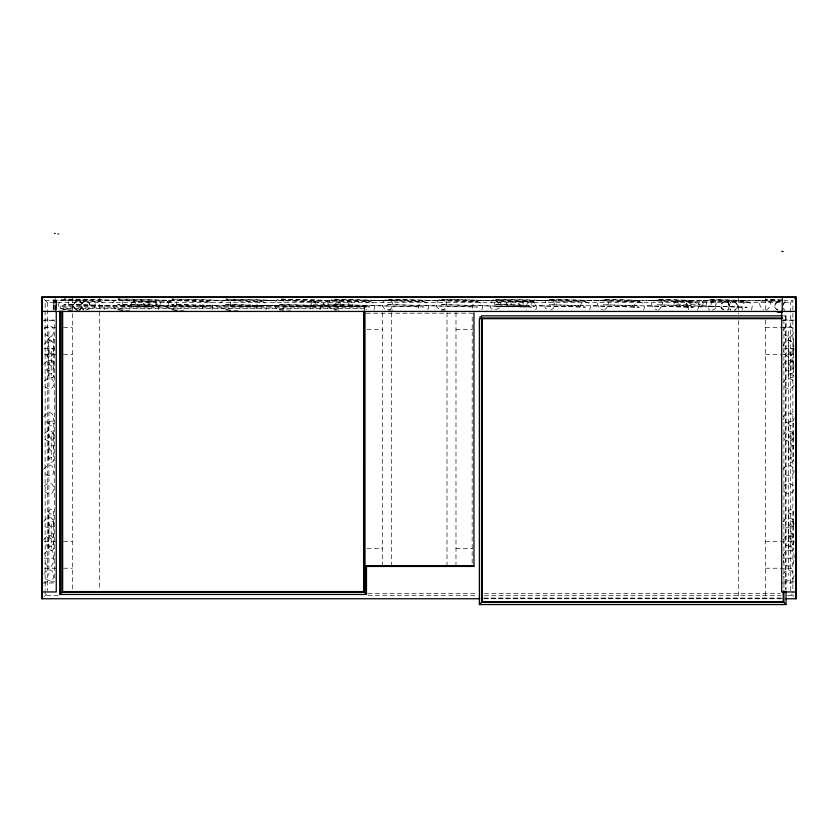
<?xml version="1.0" encoding="UTF-8"?>
<svg xmlns="http://www.w3.org/2000/svg" width="838" height="838" viewBox="0 0 838 838"><rect width="100%" height="100%" fill="white"/><g stroke="black" fill="none" stroke-linecap="round" stroke-linejoin="round"><path stroke-width="0.63" stroke-dasharray="4.19 3.14" d="M53.203 309.128L53.485 300.13L54.219 299.962L54.03 310.029L53.213 309.987L53.203 309.128L54.072 309.17M53.873 299.962L53.904 310.008M55.402 310.29L55.675 300.423L56.408 300.266L56.219 310.322M53.339 310.008L53.527 299.952M55.528 310.311L56.052 300.266M56.408 300.266L56.094 310.311M44.236 344.366C56.858 326.516 56.858 370.375 44.236 352.526M44.236 554.107C56.858 536.257 56.858 580.116 44.236 562.267M48.719 338.981C48.677 335.902 53.8 335.902 53.747 338.981L53.747 375.497C53.8 378.577 48.677 378.577 48.719 375.497L48.719 338.981C48.677 342.072 53.8 342.072 53.747 338.981M48.719 375.497C48.677 372.407 53.8 372.407 53.747 375.497M48.719 423.41C48.677 420.32 53.8 420.32 53.747 423.41L53.747 459.915C53.8 463.005 48.677 463.005 48.719 459.915L48.719 423.41C48.677 426.5 53.8 426.5 53.747 423.41M48.719 459.915C48.677 456.825 53.8 456.825 53.747 459.915M48.719 511.756C48.677 508.666 53.8 508.666 53.747 511.756L53.747 548.262C53.8 551.352 48.677 551.352 48.719 548.262L48.719 511.756C48.677 514.846 53.8 514.846 53.747 511.756M48.719 548.262C48.677 545.182 53.8 545.182 53.747 548.262M788.537 338.981C788.485 335.902 793.607 335.902 793.565 338.981L793.565 375.497C793.607 378.577 788.485 378.577 788.537 375.497L788.537 338.981C788.485 342.072 793.607 342.072 793.565 338.981M788.537 375.497C788.485 372.407 793.607 372.407 793.565 375.497M788.537 423.41C788.485 420.32 793.607 420.32 793.565 423.41L793.565 459.915C793.607 463.005 788.485 463.005 788.537 459.915L788.537 423.41C788.485 426.5 793.607 426.5 793.565 423.41M788.537 459.915C788.485 456.825 793.607 456.825 793.565 459.915M788.537 511.756C788.485 508.666 793.607 508.666 793.565 511.756L793.565 548.262C793.607 551.352 788.485 551.352 788.537 548.262L788.537 511.756C788.485 514.846 793.607 514.846 793.565 511.756M788.537 548.262C788.485 545.182 793.607 545.182 793.565 548.262M794.089 365.651C794.141 371.412 784.944 372.428 783.499 366.939M794.089 418.078C794.141 423.85 784.944 424.866 783.499 419.377M794.089 470.516C794.141 476.277 784.944 477.293 783.499 471.815M794.089 522.954C794.141 528.715 784.944 529.731 783.499 524.253M794.089 540.981C794.141 546.743 784.944 547.759 783.499 542.28M794.089 575.381C794.141 581.153 784.944 582.169 783.499 576.68M783.509 305.336L783.823 304.047M783.499 346.335C783.53 338.625 793.879 338.625 793.911 346.335M783.499 556.076C783.907 546.774 795.775 549.77 794.089 558.181L783.499 558.181M793.911 560.297C793.879 568.007 783.53 568.007 783.499 560.297M783.865 303.953L784.358 302.654M783.488 304.1L783.813 303.084M734.497 310.269L736.895 308.353L737.566 305.681C736.644 303.01 732.978 300.381 730.348 302.204L727.751 310.07M755.206 300.538L780.461 301.24L776.899 302.445L774.783 305.084L775.412 307.797L777.695 309.83M104.205 309.505L104.96 306.823L104.331 304.121L101.251 301.523L65.532 300.266M158.152 309.547L158.916 306.876L158.288 304.163L155.198 301.565L119.488 300.318M212.098 309.589L212.716 305.514L211.438 303.073L209.144 301.617L173.435 300.36M266.055 309.641L266.809 306.959L266.18 304.246L263.101 301.659L227.381 300.402M320.001 309.683L320.619 305.608L319.341 303.157L317.047 301.701L281.338 300.454M373.947 309.725L374.712 307.054L374.083 304.341L372.229 302.319L369.652 301.533L281.013 299.135L277.158 299.784L274.655 303L275.074 307.096L278.164 309.683L283.694 310.06M427.893 309.777L428.658 307.096L428.029 304.383L426.186 302.361L423.609 301.575L332.372 299.334L329.156 301.753L328.538 305.828L330.874 309.159L335.263 310.029M481.85 309.819L482.604 307.148L481.976 304.435L480.132 302.413L477.555 301.617L386.318 299.376L383.113 301.795L382.484 305.87L384.82 309.212L389.209 310.081M535.796 309.861L536.561 307.19L535.932 304.477L534.078 302.455L531.502 301.67L442.862 299.271L439.007 299.92L436.504 303.126L436.923 307.232L440.013 309.819L445.764 310.102M589.743 309.903C593.713 299.103 577.277 301.355 571.516 301.251C545.412 301.303 518.869 298.38 492.954 299.973C480.813 316.429 513.621 308.374 495.562 299.313L585.458 301.711C581.509 301.544 578.869 306.31 580.765 309.672M643.699 309.955L644.453 307.274L643.825 304.571L641.981 302.549L639.404 301.753L549.519 299.365L545.81 300.842L544.197 304.613L545.622 308.457L549.246 310.133M697.645 309.997L698.41 307.326L697.782 304.613L694.692 302.015L647.313 300.454M751.592 310.039L752.21 305.975L750.932 303.524L748.638 302.068L701.259 300.496M43.691 364.352C54.742 349.896 58.796 379.467 44.236 368.154M43.691 416.79C54.742 402.334 58.796 431.905 44.236 420.582M43.691 469.217C54.742 454.762 58.796 484.333 44.236 473.02M43.691 521.655C54.742 507.2 58.796 536.77 44.236 525.457M43.691 539.682C54.742 525.227 58.796 554.798 44.236 543.485M43.691 574.093C54.742 559.637 58.796 589.208 44.236 577.895M783.499 329.942C784.818 325.092 792.591 325.092 793.911 329.942M793.911 332.539C792.591 337.389 784.818 337.389 783.499 332.539M783.499 364.352C784.818 359.502 792.591 359.502 793.911 364.352M783.499 382.379C784.818 377.529 792.591 377.529 793.911 382.379M793.911 384.977C792.591 389.817 784.818 389.817 783.499 384.977M783.499 416.79C784.818 411.94 792.591 411.94 793.911 416.79M783.499 434.817C784.818 429.967 792.591 429.967 793.911 434.817M793.911 437.405C792.591 442.255 784.818 442.255 783.499 437.405M783.499 469.217C784.818 464.367 792.591 464.367 793.911 469.217M783.499 487.245C784.818 482.405 792.591 482.405 793.911 487.245M793.911 489.842C792.591 494.692 784.818 494.692 783.499 489.842M783.499 521.655C784.818 516.805 792.591 516.805 793.911 521.655M783.499 539.682C784.818 534.833 792.591 534.833 793.911 539.682M783.499 574.093C784.818 569.243 792.591 569.243 793.911 574.093M728.054 309.913L730.212 302.885L731.323 301.523C736.445 300.088 740.666 308.363 734.716 310.07M784.022 302.811L784.295 302.246M44.236 328.737C56.837 317.686 56.837 344.795 44.236 333.744M44.236 381.175C56.837 370.113 56.837 397.233 44.236 386.182M44.236 433.602C56.837 422.551 56.837 449.671 44.236 438.62M44.236 486.04C56.837 474.989 56.837 502.109 44.236 491.047M44.184 596.467L46.561 594.09M366.478 305.723L61.939 305.723L61.939 307.871L364.331 307.871L366.478 305.723L366.478 309.651M790.716 590.759L790.716 302.466L794.707 298.464M783.446 315.842L786.054 315.842L783.918 317.979L783.918 589.365M777.559 310.018C772.123 307.934 775.286 300.674 780.471 301.439L710.016 299.648L707.66 300.978L706.046 304.749L706.675 307.452L709.755 310.05M79.683 310.05L80.794 308.688L82.952 301.659C85.581 299.868 89.257 302.424 90.169 305.137L89.498 307.818L87.1 309.725M784.598 302.089L785.279 301.565M550.597 309.987C556.327 308.751 555.416 299.365 549.519 299.365L639.404 301.753C635.455 301.586 632.816 306.352 634.712 309.714M604.544 310.029C620.644 294.829 584.379 298.768 603.192 310.175M658.49 310.07C674.6 294.871 638.326 298.81 657.149 310.228M712.447 310.123C718.176 308.887 717.265 299.501 711.368 299.501L745.736 300.528M766.393 310.165C782.231 297.459 748.512 296.568 763.711 310.091M85.78 310.029C93.008 309.641 90.2 299.459 83.936 300.978L82.815 302.35L80.658 309.369C78.028 311.16 74.352 308.604 73.44 305.891L73.44 304.498L75.179 302.13L77.85 300.8L79.998 300.852L81.045 302.267L82.407 308.531L83.559 309.966M133.577 301.743C130.456 301.67 130.456 306.844 133.577 306.771L170.596 306.771C173.717 306.844 173.717 301.67 170.596 301.743L133.577 301.743C136.699 301.67 136.699 306.844 133.577 306.771M170.596 301.743C167.474 301.67 167.474 306.844 170.596 306.771M313.475 301.732C310.343 301.67 310.343 306.834 313.475 306.76L350.494 306.76C353.615 306.834 353.615 301.67 350.494 301.732L313.475 301.732C316.596 301.67 316.596 306.834 313.475 306.76M350.494 301.732C347.361 301.67 347.361 306.834 350.494 306.76M496.484 301.732C493.352 301.67 493.352 306.834 496.484 306.76L533.502 306.76C536.624 306.834 536.624 301.67 533.502 301.732L496.484 301.732C499.605 301.67 499.605 306.834 496.484 306.76M533.502 301.732C530.37 301.67 530.37 306.834 533.502 306.76M676.371 301.743C673.249 301.67 673.249 306.844 676.371 306.771L713.389 306.771C716.521 306.844 716.521 301.67 713.389 301.743L676.371 301.743C679.503 301.67 679.503 306.844 676.371 306.771M713.389 301.743C710.268 301.67 710.268 306.844 713.389 306.771M441.343 310.039C448.037 310.364 448.309 299.292 441.616 299.271L531.502 301.67C527.552 301.491 524.913 306.258 526.819 309.62M782.409 300.308L45.137 300.308L45.137 309.452M783.719 300.308L792.863 300.308L792.863 312.061M44.184 299.365L47.284 302.466L782.86 302.466M784.169 302.466L790.716 302.466M133.577 304.257L158.141 304.257M313.475 304.246L338.039 304.246M496.484 304.246L521.047 304.246M676.371 304.257L700.935 304.257M61.939 306.425L365.777 306.425L365.777 310.343M59.802 308.583L363.619 308.583M366.206 313.234L472.213 313.171L472.15 564.634M44.236 320.022L54.281 320.022L54.281 581.834L44.236 581.834M783.499 320.022L794.089 320.022M41.9 320.42L54.962 320.42M781.707 320.42L793.46 320.42M44.445 327.606L58.44 327.606M63.52 327.606L72.424 327.606M765.576 327.606L793.555 327.606M366.971 329.397L382.369 329.397M455.987 329.397L472.663 329.397M44.236 348.44L54.281 348.44M783.499 348.44L794.089 348.44C795.775 356.852 783.907 359.858 783.499 350.556M44.445 354.537L58.44 354.537M63.52 354.537L72.424 354.537M765.576 354.537L793.555 354.537M44.445 541.296L58.44 541.296M63.52 541.296L72.424 541.296M765.576 541.296L793.555 541.296M366.971 548.471L382.369 548.471M455.987 548.471L472.663 548.471M44.236 558.181L54.281 558.181M44.445 568.227L58.44 568.227M63.52 568.227L72.424 568.227M765.576 568.227L793.555 568.227M783.499 581.834L794.089 581.834M41.9 582.976L54.962 582.976M781.707 582.976L793.46 582.976M367.955 593.367L477.901 593.367M484.437 593.367L780.241 593.367M58.21 595.525L45.137 595.525L45.137 591.607M368.018 595.525L477.828 595.525M484.364 595.525L781.1 595.525M787.636 595.525L792.863 595.525M483.798 598.039L780.985 598.039M484.437 598.562L781.519 598.573M483.715 598.751L781.697 598.751M53.485 300.13L53.831 300.13M55.748 300.433L56.439 300.454M392.875 310.081L387.397 309.997C394.09 310.322 394.352 299.25 387.669 299.229L477.555 301.617C473.606 301.45 470.966 306.216 472.862 309.578M338.919 310.039L333.451 309.955C340.144 310.28 340.406 299.208 333.713 299.176L423.609 301.575C419.66 301.408 417.02 306.174 418.916 309.536M290.734 310.123L279.504 309.903C286.198 310.228 286.46 299.156 279.766 299.135L369.652 301.533C365.703 301.355 363.064 306.121 364.97 309.484M237.94 310.102C230.974 312.658 211.763 308.08 224.469 299.239C254.878 299.135 285.287 301.188 315.706 301.481C311.757 301.313 309.117 306.079 311.013 309.442M183.993 310.06C177.028 312.616 157.816 308.028 170.523 299.197C200.931 299.082 231.34 301.135 261.76 301.439C257.811 301.271 255.171 306.038 257.067 309.4M130.037 310.018C123.071 312.574 103.87 307.986 116.566 299.145C146.975 299.04 177.394 301.093 207.814 301.397C203.854 301.219 201.214 305.985 203.121 309.348M781.791 299.889L765.314 299.543L779.256 300.004M80.008 310.07C74.006 310.469 50.657 311.935 61.352 299.606C91.939 297.993 123.081 301.544 153.857 301.345C149.908 301.177 147.268 305.943 149.164 309.306M701.123 305.88L747.171 307.232L657.275 304.833L691.654 305.87M647.177 305.839L693.225 307.19L603.329 304.791L637.708 305.828M593.231 305.797L639.268 307.137L549.382 304.749L583.751 305.776M539.284 305.744L585.322 307.096L495.436 304.707L529.805 305.734M271.858 300.444L225.82 299.093C232.503 299.114 232.241 310.186 225.548 309.861L230.932 310.06M217.911 300.392L171.863 299.051C178.557 299.072 178.295 310.144 171.601 309.819L178.169 310.05M163.965 300.35L117.917 298.998C124.611 299.019 124.349 310.091 117.655 309.767L124.223 310.008M110.008 300.308L63.971 298.957C70.654 298.977 70.392 310.05 63.698 309.725L73.954 310.07M53.894 300.14L99.911 301.303C95.354 301.083 92.882 307.232 96.014 310.395M53.443 300.664L54.261 300.695M55.633 300.957L56.45 300.999M53.391 301.512L54.261 301.554M217.775 305.776L171.738 304.435L261.624 306.823L227.255 305.797M55.591 301.816L56.46 301.858M53.349 302.623L54.261 302.675M55.538 302.927L56.45 302.979M163.829 305.734L117.781 304.383L207.677 306.781L173.298 305.744M53.297 303.922L54.24 303.974M55.497 304.225L56.429 304.278M109.883 305.692L63.835 304.341L153.721 306.729L119.352 305.702M53.265 305.315L54.208 305.367M55.455 305.619L56.397 305.671M53.234 306.708L54.166 306.76M55.423 307.012L56.355 307.064M53.213 308.007L53.904 308.028M53.433 308.038L54.124 308.059M55.402 308.311L56.314 308.363M55.402 309.432L56.272 309.473M53.454 377.058L54.145 377.079M51.977 377.519L52.668 377.54M691.79 300.486L657.411 299.449L747.307 301.848C743.358 301.67 740.719 306.436 742.615 309.809M637.833 300.444L603.465 299.407L693.351 301.795C689.402 301.628 686.762 306.394 688.668 309.756M77.536 309.997C70.015 308.635 74.425 297.846 80.762 301.628L82.574 308.761L83.622 310.175M723.749 309.788L721.455 307.756L720.837 305.042L722.953 302.403L726.515 301.188L728.432 302.811L730.244 309.945M723.613 309.976C717.056 307.556 723.089 298.653 728.159 302.162L730.359 310.165M791.439 594.09L793.816 596.467M784.305 310.207L783.478 308.091M783.949 309.411L784.19 309.987M792.863 313.37L792.863 592.906M791.051 351.269L791.051 375.497M791.051 435.687L791.051 459.915M791.051 524.043L791.051 548.262M788.705 331.24L788.705 575.381M786.054 315.842L786.054 590.182M785.353 316.534L785.353 589.491M765.576 298.349L765.576 312.333M765.576 319.969L765.576 598.751M738.634 298.38L738.634 314.051M738.634 320.577L738.634 598.751M455.987 312.721L455.987 566.436M447.01 312.752L447.01 565.126M391.346 312.752L391.346 566.436M382.369 312.721L382.369 565.147M364.331 307.871L364.331 310.479M99.366 297.071L99.366 589.617M72.424 298.349L72.424 312.333M72.424 313.611L72.424 589.847M60.504 306.425L60.504 307.871M55.737 298.38L55.737 310.133M51.233 351.269L51.233 375.497M51.233 435.687L51.233 459.915M51.233 524.043L51.233 548.262M48.897 331.24L48.897 575.381M47.284 302.466L47.284 590.759M45.137 310.762L45.137 590.298M143.696 303.607C146.975 314.491 151.835 295.887 143.696 303.607M155.805 303.607C159.084 314.491 163.944 295.887 155.805 303.607M323.583 303.597C326.872 314.491 331.733 295.877 323.583 303.597M335.692 303.597C338.981 314.491 343.842 295.877 335.692 303.597M506.592 303.597C509.881 314.491 514.741 295.877 506.592 303.597M518.701 303.597C521.99 314.491 526.851 295.877 518.701 303.597M686.49 303.607C689.768 314.491 694.639 295.887 686.49 303.607M698.599 303.607C701.877 314.491 706.738 295.887 698.599 303.607M48.814 350.651C52.26 361.073 57.194 343.255 48.814 350.651M48.814 362.592C52.26 373.015 57.194 355.197 48.814 362.592M48.814 435.069C52.26 445.491 57.194 427.684 48.814 435.069M48.814 447.01C52.26 457.433 57.194 439.625 48.814 447.01M48.814 523.425C52.26 533.837 57.194 516.03 48.814 523.425M48.814 535.367C52.26 545.779 57.194 527.971 48.814 535.367M788.621 350.651C792.067 361.073 797.001 343.255 788.621 350.651M788.621 362.592C792.067 373.015 797.001 355.197 788.621 362.592M788.621 435.069C792.067 445.491 797.001 427.684 788.621 435.069M788.621 447.01C792.067 457.433 797.001 439.625 788.621 447.01M788.621 523.425C792.067 533.837 797.001 516.03 788.621 523.425M788.621 535.367C792.067 545.779 797.001 527.971 788.621 535.367M280.877 304.519L279.63 304.519L369.527 306.918L280.877 304.519M334.833 304.571L333.587 304.571L423.473 306.959L334.833 304.571M388.78 304.613L387.533 304.613L477.419 307.001L388.78 304.613M442.726 304.655L441.479 304.655L531.376 307.054L442.726 304.655M226.93 304.477L225.684 304.477L315.57 306.865L226.93 304.477"/><path stroke-width="1.26" d="M785.625 598.751L796.1 598.751L796.1 297.071L41.9 297.071L41.9 598.751L42.738 597.913M59.802 311.191L59.802 594.446L61.939 592.309L364.331 592.309L366.478 594.446L366.478 565.702M781.896 318.691L479.388 318.691L479.388 604.554L481.525 602.417L783.918 602.417L786.054 604.554L786.054 591.492M795.262 297.909L796.1 297.071M781.791 251.452L783.174 251.452M41.9 311.443L796.079 311.443M782.137 315.842L481.525 315.842L481.525 317.979L782.608 317.979M364.645 566.195L473.721 566.195M364.593 566.247L473.763 566.247M473.952 312.721L473.952 566.436L364.876 566.436M41.9 591.953L56.261 591.953L56.261 311.443M796.079 591.953L781.707 591.953L781.707 311.443M59.802 594.446L366.478 594.446M41.9 598.751L479.786 598.751M479.388 604.554L786.054 604.554M54.575 233.446L55.266 233.467M57.948 233.907L58.639 233.928M781.791 311.872L776.931 311.736L781.791 312.05M795.262 597.913L796.1 598.751M364.876 311.904L364.415 311.443L364.331 592.309M41.9 297.071L42.738 297.909M795.911 598.573L795.911 297.26L42.089 297.26L42.089 598.573M783.918 590.675L783.918 602.417M783.205 591.261L783.205 601.694L482.238 601.694L482.238 318.691M782.231 297.071L782.231 311.443M781.791 311.327L781.791 312.249M481.525 318.691L481.525 602.417M480.08 316.534L480.08 317.979M365.777 566.32L365.777 593.744M364.781 566.436L364.645 311.673L364.593 566.436M363.619 311.191L363.619 591.586L62.651 591.586L62.651 311.191M61.939 311.202L61.939 592.309M60.504 311.202L60.504 593.744"/></g></svg>
